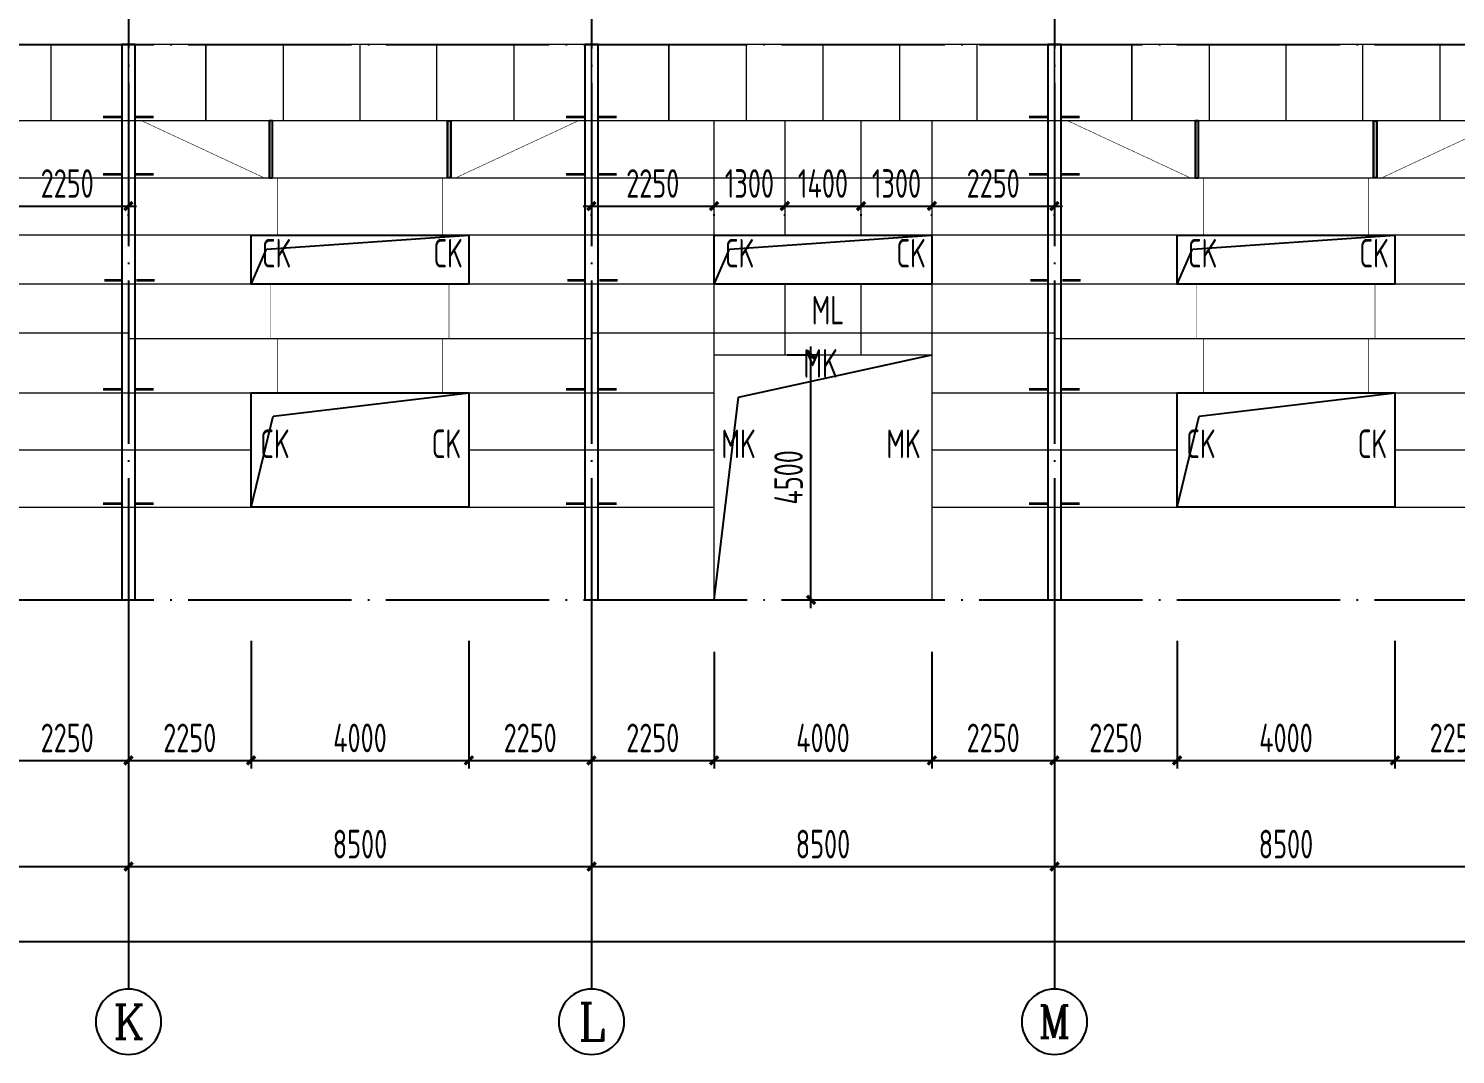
# Model space of a CAD drawing. Extents: x 753177 to 2169292, y -530934 to -273477.
# Drawn here: x 1785160 to 1811357, y -435105 to -416265 of the extents above; entities that cross this region are included whole.
import ezdxf
from ezdxf.enums import TextEntityAlignment as Align

# ---------------------------------------------------------------- set-up
doc = ezdxf.new("R2010")
doc.units = 0
doc.header["$LTSCALE"] = 1500
doc.header["$MEASUREMENT"] = 0
doc.linetypes.add('DOTE', pattern=[2.42, 2, -0.2, 0.02, -0.2])
doc.layers.get('Defpoints').update_dxf_attribs({"color": 252})
for name, color, linetype in [('AXIS', 3, 'Continuous'), ('AXIS_TEXT', 7, 'Continuous'), ('BOLT', 252, 'Continuous'), ('DIM', 3, 'Continuous'), ('THIN', 7, 'Continuous'), ('WINDOW', 4, 'Continuous')]:
    doc.layers.add(name, color=color, linetype=linetype)
doc.styles.add('_TCH_AXIS', font='COMPLEX', dxfattribs={"bigfont": 'GBCBIG'})
doc.styles.add('COMPLEX', font='COMPLEX')
doc.styles.add('TSSD_Dimension', font='Tssdeng.shx', dxfattribs={"width": 0.7, "bigfont": 'hztxt.shx'})
doc.styles.add('TSSD_Label', font='Tssdeng.shx', dxfattribs={"width": 0.7, "bigfont": 'hztxt.shx'})
doc.dimstyles.new('TSSD_150_150', dxfattribs={"dimtxt": 525, "dimasz": 150, "dimexe": 150, "dimexo": 375, "dimgap": 150, "dimtad": 1, "dimdec": 0, "dimzin": 0, "dimdsep": 46, "dimtxsty": 'TSSD_Dimension', "dimblk": 'ARCHTICK', "dimblk1": 'ARCHTICK', "dimblk2": 'ARCHTICK', "dimcen": 0, "dimdle": 150, "dimclrt": 7, "dimadec": 0, "dimazin": 0, "dimtfac": 1, "dimtdec": 0, "dimtix": 1, "dimtmove": 2, "dimatfit": 3, "dimfxl": 0, "dimtolj": 1, "dimtzin": 0, "dimarcsym": 0})

# ---------------------------------------------------------------- blocks, each defined once
blk = doc.blocks.new('_ArchTick')
at = {"color": 0, "linetype": 'ByBlock', "const_width": 0.4}
blk.add_lwpolyline([(-0.5, -0.5), (0.5, 0.5)], dxfattribs=at)
blk = doc.blocks.new('*D788')
at = {"layer": 'AXIS', "color": 0, "lineweight": -2, "transparency": 16777216}
for p, q in [((1778495, -428280), (1778495, -431805)), ((1786995, -428280), (1786995, -431805)), ((1778345, -431655), (1787145, -431655))]:
    blk.add_line(p, q, dxfattribs=at)
at = {"layer": 'Defpoints', "color": 0, "transparency": 16777216}
for p in [(1778495, -427905), (1786995, -427905), (1786995, -431655)]:
    blk.add_point(p, dxfattribs=at)
at = {"layer": 'AXIS', "color": 0, "lineweight": -2, "transparency": 16777216, "xscale": 150, "yscale": 150, "zscale": 150, "rotation": 180}
blk.add_blockref('_ArchTick', (1778495, -431655), dxfattribs=at)
at = {"layer": 'AXIS', "color": 0, "lineweight": -2, "transparency": 16777216, "xscale": 150, "yscale": 150, "zscale": 150}
blk.add_blockref('_ArchTick', (1786995, -431655), dxfattribs=at)
at = {"layer": 'AXIS', "color": 7, "transparency": 16777216, "insert": (1782745, -431242), "char_height": 525, "attachment_point": 5, "style": 'TSSD_Dimension'}
blk.add_mtext('\\A1;8500', dxfattribs=at)
blk = doc.blocks.new('*D789')
at = {"layer": 'AXIS', "color": 0, "lineweight": -2, "transparency": 16777216}
for p, q in [((1786995, -428280), (1786995, -431805)), ((1795495, -428280), (1795495, -431805)), ((1786845, -431655), (1795645, -431655))]:
    blk.add_line(p, q, dxfattribs=at)
at = {"layer": 'Defpoints', "color": 0, "transparency": 16777216}
for p in [(1786995, -427905), (1795495, -427905), (1795495, -431655)]:
    blk.add_point(p, dxfattribs=at)
at = {"layer": 'AXIS', "color": 0, "lineweight": -2, "transparency": 16777216, "xscale": 150, "yscale": 150, "zscale": 150, "rotation": 180}
blk.add_blockref('_ArchTick', (1786995, -431655), dxfattribs=at)
at = {"layer": 'AXIS', "color": 0, "lineweight": -2, "transparency": 16777216, "xscale": 150, "yscale": 150, "zscale": 150}
blk.add_blockref('_ArchTick', (1795495, -431655), dxfattribs=at)
at = {"layer": 'AXIS', "color": 7, "transparency": 16777216, "insert": (1791245, -431242), "char_height": 525, "attachment_point": 5, "style": 'TSSD_Dimension'}
blk.add_mtext('\\A1;8500', dxfattribs=at)
blk = doc.blocks.new('*D790')
at = {"layer": 'AXIS', "color": 0, "lineweight": -2, "transparency": 16777216}
for p, q in [((1795495, -428280), (1795495, -431805)), ((1803995, -428280), (1803995, -431805)), ((1795345, -431655), (1804145, -431655))]:
    blk.add_line(p, q, dxfattribs=at)
at = {"layer": 'Defpoints', "color": 0, "transparency": 16777216}
for p in [(1795495, -427905), (1803995, -427905), (1803995, -431655)]:
    blk.add_point(p, dxfattribs=at)
at = {"layer": 'AXIS', "color": 0, "lineweight": -2, "transparency": 16777216, "xscale": 150, "yscale": 150, "zscale": 150, "rotation": 180}
blk.add_blockref('_ArchTick', (1795495, -431655), dxfattribs=at)
at = {"layer": 'AXIS', "color": 0, "lineweight": -2, "transparency": 16777216, "xscale": 150, "yscale": 150, "zscale": 150}
blk.add_blockref('_ArchTick', (1803995, -431655), dxfattribs=at)
at = {"layer": 'AXIS', "color": 7, "transparency": 16777216, "insert": (1799745, -431242), "char_height": 525, "attachment_point": 5, "style": 'TSSD_Dimension'}
blk.add_mtext('\\A1;8500', dxfattribs=at)
blk = doc.blocks.new('*D791')
at = {"layer": 'AXIS', "color": 0, "lineweight": -2, "transparency": 16777216}
for p, q in [((1803995, -428280), (1803995, -431805)), ((1812495, -428280), (1812495, -431805)), ((1803845, -431655), (1812645, -431655))]:
    blk.add_line(p, q, dxfattribs=at)
at = {"layer": 'Defpoints', "color": 0, "transparency": 16777216}
for p in [(1803995, -427905), (1812495, -427905), (1812495, -431655)]:
    blk.add_point(p, dxfattribs=at)
at = {"layer": 'AXIS', "color": 0, "lineweight": -2, "transparency": 16777216, "xscale": 150, "yscale": 150, "zscale": 150, "rotation": 180}
blk.add_blockref('_ArchTick', (1803995, -431655), dxfattribs=at)
at = {"layer": 'AXIS', "color": 0, "lineweight": -2, "transparency": 16777216, "xscale": 150, "yscale": 150, "zscale": 150}
blk.add_blockref('_ArchTick', (1812495, -431655), dxfattribs=at)
at = {"layer": 'AXIS', "color": 7, "transparency": 16777216, "insert": (1808245, -431242), "char_height": 525, "attachment_point": 5, "style": 'TSSD_Dimension'}
blk.add_mtext('\\A1;8500', dxfattribs=at)
blk = doc.blocks.new('_AXISO')
blk.add_circle((0, 0), 0.5)
at = {"layer": 'AXIS_TEXT', "style": 'COMPLEX', "width": 1.041667}
blk.add_attdef('A', text='', height=0.56, dxfattribs=at).set_placement((-0.25, -0.28), (0.25, -0.28), align=Align.FIT)
blk = doc.blocks.new('*D793')
at = {"layer": 'Defpoints', "color": 0, "transparency": 16777216}
for p in [(1710495, -426757), (1820995, -426757), (1820995, -433030)]:
    blk.add_point(p, dxfattribs=at)
at = {"layer": 'DIM', "color": 0, "lineweight": -2, "transparency": 16777216}
for p, q in [((1710495, -427132), (1710495, -433180)), ((1820995, -427132), (1820995, -433180)), ((1710345, -433030), (1821145, -433030))]:
    blk.add_line(p, q, dxfattribs=at)
at = {"layer": 'DIM', "color": 0, "lineweight": -2, "transparency": 16777216, "xscale": 150, "yscale": 150, "zscale": 150, "rotation": 180}
blk.add_blockref('_ArchTick', (1710495, -433030), dxfattribs=at)
at = {"layer": 'DIM', "color": 0, "lineweight": -2, "transparency": 16777216, "xscale": 150, "yscale": 150, "zscale": 150}
blk.add_blockref('_ArchTick', (1820995, -433030), dxfattribs=at)
at = {"layer": 'DIM', "color": 7, "transparency": 16777216, "insert": (1765745, -432618), "char_height": 525, "attachment_point": 5, "style": 'TSSD_Dimension'}
blk.add_mtext('\\A1;110500', dxfattribs=at)
blk = doc.blocks.new('*D826')
at = {"layer": 'Defpoints', "color": 0, "transparency": 16777216}
for p in [(1786995, -427132), (1789245, -427132), (1789245, -429705)]:
    blk.add_point(p, dxfattribs=at)
at = {"layer": 'DIM', "color": 0, "lineweight": -2, "transparency": 16777216}
for p, q in [((1786995, -427507), (1786995, -429855)), ((1789245, -427507), (1789245, -429855)), ((1786845, -429705), (1789395, -429705))]:
    blk.add_line(p, q, dxfattribs=at)
at = {"layer": 'DIM', "color": 0, "lineweight": -2, "transparency": 16777216, "xscale": 150, "yscale": 150, "zscale": 150, "rotation": 180}
blk.add_blockref('_ArchTick', (1786995, -429705), dxfattribs=at)
at = {"layer": 'DIM', "color": 0, "lineweight": -2, "transparency": 16777216, "xscale": 150, "yscale": 150, "zscale": 150}
blk.add_blockref('_ArchTick', (1789245, -429705), dxfattribs=at)
at = {"layer": 'DIM', "color": 7, "transparency": 16777216, "insert": (1788120, -429292), "char_height": 525, "attachment_point": 5, "style": 'TSSD_Dimension'}
blk.add_mtext('\\A1;2250', dxfattribs=at)
blk = doc.blocks.new('*D827')
at = {"layer": 'Defpoints', "color": 0, "transparency": 16777216}
for p in [(1789245, -427132), (1793245, -427132), (1793245, -429705)]:
    blk.add_point(p, dxfattribs=at)
at = {"layer": 'DIM', "color": 0, "lineweight": -2, "transparency": 16777216}
for p, q in [((1789245, -427507), (1789245, -429855)), ((1793245, -427507), (1793245, -429855)), ((1789095, -429705), (1793395, -429705))]:
    blk.add_line(p, q, dxfattribs=at)
at = {"layer": 'DIM', "color": 0, "lineweight": -2, "transparency": 16777216, "xscale": 150, "yscale": 150, "zscale": 150, "rotation": 180}
blk.add_blockref('_ArchTick', (1789245, -429705), dxfattribs=at)
at = {"layer": 'DIM', "color": 0, "lineweight": -2, "transparency": 16777216, "xscale": 150, "yscale": 150, "zscale": 150}
blk.add_blockref('_ArchTick', (1793245, -429705), dxfattribs=at)
at = {"layer": 'DIM', "color": 7, "transparency": 16777216, "insert": (1791245, -429292), "char_height": 525, "attachment_point": 5, "style": 'TSSD_Dimension'}
blk.add_mtext('\\A1;4000', dxfattribs=at)
blk = doc.blocks.new('*D828')
at = {"layer": 'Defpoints', "color": 0, "transparency": 16777216}
for p in [(1793245, -427132), (1795495, -427132), (1795495, -429705)]:
    blk.add_point(p, dxfattribs=at)
at = {"layer": 'DIM', "color": 0, "lineweight": -2, "transparency": 16777216}
for p, q in [((1793245, -427507), (1793245, -429855)), ((1795495, -427507), (1795495, -429855)), ((1793095, -429705), (1795645, -429705))]:
    blk.add_line(p, q, dxfattribs=at)
at = {"layer": 'DIM', "color": 0, "lineweight": -2, "transparency": 16777216, "xscale": 150, "yscale": 150, "zscale": 150, "rotation": 180}
blk.add_blockref('_ArchTick', (1793245, -429705), dxfattribs=at)
at = {"layer": 'DIM', "color": 0, "lineweight": -2, "transparency": 16777216, "xscale": 150, "yscale": 150, "zscale": 150}
blk.add_blockref('_ArchTick', (1795495, -429705), dxfattribs=at)
at = {"layer": 'DIM', "color": 7, "transparency": 16777216, "insert": (1794370, -429292), "char_height": 525, "attachment_point": 5, "style": 'TSSD_Dimension'}
blk.add_mtext('\\A1;2250', dxfattribs=at)
blk = doc.blocks.new('*D829')
at = {"layer": 'Defpoints', "color": 0, "transparency": 16777216}
for p in [(1803995, -427132), (1806245, -427132), (1806245, -429705)]:
    blk.add_point(p, dxfattribs=at)
at = {"layer": 'DIM', "color": 0, "lineweight": -2, "transparency": 16777216}
for p, q in [((1803995, -427507), (1803995, -429855)), ((1806245, -427507), (1806245, -429855)), ((1803845, -429705), (1806395, -429705))]:
    blk.add_line(p, q, dxfattribs=at)
at = {"layer": 'DIM', "color": 0, "lineweight": -2, "transparency": 16777216, "xscale": 150, "yscale": 150, "zscale": 150, "rotation": 180}
blk.add_blockref('_ArchTick', (1803995, -429705), dxfattribs=at)
at = {"layer": 'DIM', "color": 0, "lineweight": -2, "transparency": 16777216, "xscale": 150, "yscale": 150, "zscale": 150}
blk.add_blockref('_ArchTick', (1806245, -429705), dxfattribs=at)
at = {"layer": 'DIM', "color": 7, "transparency": 16777216, "insert": (1805120, -429292), "char_height": 525, "attachment_point": 5, "style": 'TSSD_Dimension'}
blk.add_mtext('\\A1;2250', dxfattribs=at)
blk = doc.blocks.new('*D830')
at = {"layer": 'Defpoints', "color": 0, "transparency": 16777216}
for p in [(1806245, -427132), (1810245, -427132), (1810245, -429705)]:
    blk.add_point(p, dxfattribs=at)
at = {"layer": 'DIM', "color": 0, "lineweight": -2, "transparency": 16777216}
for p, q in [((1806245, -427507), (1806245, -429855)), ((1810245, -427507), (1810245, -429855)), ((1806095, -429705), (1810395, -429705))]:
    blk.add_line(p, q, dxfattribs=at)
at = {"layer": 'DIM', "color": 0, "lineweight": -2, "transparency": 16777216, "xscale": 150, "yscale": 150, "zscale": 150, "rotation": 180}
blk.add_blockref('_ArchTick', (1806245, -429705), dxfattribs=at)
at = {"layer": 'DIM', "color": 0, "lineweight": -2, "transparency": 16777216, "xscale": 150, "yscale": 150, "zscale": 150}
blk.add_blockref('_ArchTick', (1810245, -429705), dxfattribs=at)
at = {"layer": 'DIM', "color": 7, "transparency": 16777216, "insert": (1808245, -429292), "char_height": 525, "attachment_point": 5, "style": 'TSSD_Dimension'}
blk.add_mtext('\\A1;4000', dxfattribs=at)
blk = doc.blocks.new('*D831')
at = {"layer": 'Defpoints', "color": 0, "transparency": 16777216}
for p in [(1810245, -427132), (1812495, -427132), (1812495, -429705)]:
    blk.add_point(p, dxfattribs=at)
at = {"layer": 'DIM', "color": 0, "lineweight": -2, "transparency": 16777216}
for p, q in [((1810245, -427507), (1810245, -429855)), ((1812495, -427507), (1812495, -429855)), ((1810095, -429705), (1812645, -429705))]:
    blk.add_line(p, q, dxfattribs=at)
at = {"layer": 'DIM', "color": 0, "lineweight": -2, "transparency": 16777216, "xscale": 150, "yscale": 150, "zscale": 150, "rotation": 180}
blk.add_blockref('_ArchTick', (1810245, -429705), dxfattribs=at)
at = {"layer": 'DIM', "color": 0, "lineweight": -2, "transparency": 16777216, "xscale": 150, "yscale": 150, "zscale": 150}
blk.add_blockref('_ArchTick', (1812495, -429705), dxfattribs=at)
at = {"layer": 'DIM', "color": 7, "transparency": 16777216, "insert": (1811370, -429292), "char_height": 525, "attachment_point": 5, "style": 'TSSD_Dimension'}
blk.add_mtext('\\A1;2250', dxfattribs=at)
blk = doc.blocks.new('*D837')
at = {"layer": 'Defpoints', "color": 0, "transparency": 16777216}
for p in [(1795495, -427336), (1797745, -427336), (1797745, -429705)]:
    blk.add_point(p, dxfattribs=at)
at = {"layer": 'DIM', "color": 0, "lineweight": -2, "transparency": 16777216}
for p, q in [((1795495, -427711), (1795495, -429855)), ((1797745, -427711), (1797745, -429855)), ((1795345, -429705), (1797895, -429705))]:
    blk.add_line(p, q, dxfattribs=at)
at = {"layer": 'DIM', "color": 0, "lineweight": -2, "transparency": 16777216, "xscale": 150, "yscale": 150, "zscale": 150, "rotation": 180}
blk.add_blockref('_ArchTick', (1795495, -429705), dxfattribs=at)
at = {"layer": 'DIM', "color": 0, "lineweight": -2, "transparency": 16777216, "xscale": 150, "yscale": 150, "zscale": 150}
blk.add_blockref('_ArchTick', (1797745, -429705), dxfattribs=at)
at = {"layer": 'DIM', "color": 7, "transparency": 16777216, "insert": (1796620, -429292), "char_height": 525, "attachment_point": 5, "style": 'TSSD_Dimension'}
blk.add_mtext('\\A1;2250', dxfattribs=at)
blk = doc.blocks.new('*D838')
at = {"layer": 'Defpoints', "color": 0, "transparency": 16777216}
for p in [(1797745, -427336), (1801745, -427336), (1801745, -429705)]:
    blk.add_point(p, dxfattribs=at)
at = {"layer": 'DIM', "color": 0, "lineweight": -2, "transparency": 16777216}
for p, q in [((1797745, -427711), (1797745, -429855)), ((1801745, -427711), (1801745, -429855)), ((1797595, -429705), (1801895, -429705))]:
    blk.add_line(p, q, dxfattribs=at)
at = {"layer": 'DIM', "color": 0, "lineweight": -2, "transparency": 16777216, "xscale": 150, "yscale": 150, "zscale": 150, "rotation": 180}
blk.add_blockref('_ArchTick', (1797745, -429705), dxfattribs=at)
at = {"layer": 'DIM', "color": 0, "lineweight": -2, "transparency": 16777216, "xscale": 150, "yscale": 150, "zscale": 150}
blk.add_blockref('_ArchTick', (1801745, -429705), dxfattribs=at)
at = {"layer": 'DIM', "color": 7, "transparency": 16777216, "insert": (1799745, -429292), "char_height": 525, "attachment_point": 5, "style": 'TSSD_Dimension'}
blk.add_mtext('\\A1;4000', dxfattribs=at)
blk = doc.blocks.new('*D839')
at = {"layer": 'Defpoints', "color": 0, "transparency": 16777216}
for p in [(1801745, -427336), (1803995, -427336), (1803995, -429705)]:
    blk.add_point(p, dxfattribs=at)
at = {"layer": 'DIM', "color": 0, "lineweight": -2, "transparency": 16777216}
for p, q in [((1801745, -427711), (1801745, -429855)), ((1803995, -427711), (1803995, -429855)), ((1801595, -429705), (1804145, -429705))]:
    blk.add_line(p, q, dxfattribs=at)
at = {"layer": 'DIM', "color": 0, "lineweight": -2, "transparency": 16777216, "xscale": 150, "yscale": 150, "zscale": 150, "rotation": 180}
blk.add_blockref('_ArchTick', (1801745, -429705), dxfattribs=at)
at = {"layer": 'DIM', "color": 0, "lineweight": -2, "transparency": 16777216, "xscale": 150, "yscale": 150, "zscale": 150}
blk.add_blockref('_ArchTick', (1803995, -429705), dxfattribs=at)
at = {"layer": 'DIM', "color": 7, "transparency": 16777216, "insert": (1802870, -429292), "char_height": 525, "attachment_point": 5, "style": 'TSSD_Dimension'}
blk.add_mtext('\\A1;2250', dxfattribs=at)
blk = doc.blocks.new('*D842')
at = {"layer": 'Defpoints', "color": 0, "transparency": 16777216}
for p in [(1784745, -427336), (1786995, -427336), (1786995, -429705)]:
    blk.add_point(p, dxfattribs=at)
at = {"layer": 'DIM', "color": 0, "lineweight": -2, "transparency": 16777216}
for p, q in [((1784745, -427711), (1784745, -429855)), ((1786995, -427711), (1786995, -429855)), ((1784595, -429705), (1787145, -429705))]:
    blk.add_line(p, q, dxfattribs=at)
at = {"layer": 'DIM', "color": 0, "lineweight": -2, "transparency": 16777216, "xscale": 150, "yscale": 150, "zscale": 150, "rotation": 180}
blk.add_blockref('_ArchTick', (1784745, -429705), dxfattribs=at)
at = {"layer": 'DIM', "color": 0, "lineweight": -2, "transparency": 16777216, "xscale": 150, "yscale": 150, "zscale": 150}
blk.add_blockref('_ArchTick', (1786995, -429705), dxfattribs=at)
at = {"layer": 'DIM', "color": 7, "transparency": 16777216, "insert": (1785870, -429292), "char_height": 525, "attachment_point": 5, "style": 'TSSD_Dimension'}
blk.add_mtext('\\A1;2250', dxfattribs=at)
blk = doc.blocks.new('*D950')
at = {"layer": 'Defpoints', "color": 0, "transparency": 16777216}
for p in [(1795495, -419327), (1797745, -419327), (1797745, -419524)]:
    blk.add_point(p, dxfattribs=at)
at = {"layer": 'DIM', "color": 0, "lineweight": -2, "transparency": 16777216}
for p, q in [((1795345, -419524), (1797895, -419524)), ((1795495, -419702), (1795495, -419674)), ((1797745, -419702), (1797745, -419674))]:
    blk.add_line(p, q, dxfattribs=at)
at = {"layer": 'DIM', "color": 0, "lineweight": -2, "transparency": 16777216, "xscale": 150, "yscale": 150, "zscale": 150, "rotation": 180}
blk.add_blockref('_ArchTick', (1795495, -419524), dxfattribs=at)
at = {"layer": 'DIM', "color": 0, "lineweight": -2, "transparency": 16777216, "xscale": 150, "yscale": 150, "zscale": 150}
blk.add_blockref('_ArchTick', (1797745, -419524), dxfattribs=at)
at = {"layer": 'DIM', "color": 7, "transparency": 16777216, "insert": (1796620, -419111), "char_height": 525, "attachment_point": 5, "style": 'TSSD_Dimension'}
blk.add_mtext('\\A1;2250', dxfattribs=at)
blk = doc.blocks.new('*D951')
at = {"layer": 'Defpoints', "color": 0, "transparency": 16777216}
for p in [(1797745, -419327), (1799045, -419327), (1799045, -419524)]:
    blk.add_point(p, dxfattribs=at)
at = {"layer": 'DIM', "color": 0, "lineweight": -2, "transparency": 16777216}
for p, q in [((1797595, -419524), (1799195, -419524)), ((1797745, -419702), (1797745, -419674)), ((1799045, -419702), (1799045, -419674))]:
    blk.add_line(p, q, dxfattribs=at)
at = {"layer": 'DIM', "color": 0, "lineweight": -2, "transparency": 16777216, "xscale": 150, "yscale": 150, "zscale": 150, "rotation": 180}
blk.add_blockref('_ArchTick', (1797745, -419524), dxfattribs=at)
at = {"layer": 'DIM', "color": 0, "lineweight": -2, "transparency": 16777216, "xscale": 150, "yscale": 150, "zscale": 150}
blk.add_blockref('_ArchTick', (1799045, -419524), dxfattribs=at)
at = {"layer": 'DIM', "color": 7, "transparency": 16777216, "insert": (1798395, -419111), "char_height": 525, "attachment_point": 5, "style": 'TSSD_Dimension'}
blk.add_mtext('\\A1;1300', dxfattribs=at)
blk = doc.blocks.new('*D952')
at = {"layer": 'Defpoints', "color": 0, "transparency": 16777216}
for p in [(1799045, -419327), (1800445, -419327), (1800445, -419524)]:
    blk.add_point(p, dxfattribs=at)
at = {"layer": 'DIM', "color": 0, "lineweight": -2, "transparency": 16777216}
for p, q in [((1798895, -419524), (1800595, -419524)), ((1799045, -419702), (1799045, -419674)), ((1800445, -419702), (1800445, -419674))]:
    blk.add_line(p, q, dxfattribs=at)
at = {"layer": 'DIM', "color": 0, "lineweight": -2, "transparency": 16777216, "xscale": 150, "yscale": 150, "zscale": 150, "rotation": 180}
blk.add_blockref('_ArchTick', (1799045, -419524), dxfattribs=at)
at = {"layer": 'DIM', "color": 0, "lineweight": -2, "transparency": 16777216, "xscale": 150, "yscale": 150, "zscale": 150}
blk.add_blockref('_ArchTick', (1800445, -419524), dxfattribs=at)
at = {"layer": 'DIM', "color": 7, "transparency": 16777216, "insert": (1799745, -419111), "char_height": 525, "attachment_point": 5, "style": 'TSSD_Dimension'}
blk.add_mtext('\\A1;1400', dxfattribs=at)
blk = doc.blocks.new('*D953')
at = {"layer": 'Defpoints', "color": 0, "transparency": 16777216}
for p in [(1800445, -419327), (1801745, -419327), (1801745, -419524)]:
    blk.add_point(p, dxfattribs=at)
at = {"layer": 'DIM', "color": 0, "lineweight": -2, "transparency": 16777216}
for p, q in [((1800295, -419524), (1801895, -419524)), ((1800445, -419702), (1800445, -419674)), ((1801745, -419702), (1801745, -419674))]:
    blk.add_line(p, q, dxfattribs=at)
at = {"layer": 'DIM', "color": 0, "lineweight": -2, "transparency": 16777216, "xscale": 150, "yscale": 150, "zscale": 150, "rotation": 180}
blk.add_blockref('_ArchTick', (1800445, -419524), dxfattribs=at)
at = {"layer": 'DIM', "color": 0, "lineweight": -2, "transparency": 16777216, "xscale": 150, "yscale": 150, "zscale": 150}
blk.add_blockref('_ArchTick', (1801745, -419524), dxfattribs=at)
at = {"layer": 'DIM', "color": 7, "transparency": 16777216, "insert": (1801095, -419111), "char_height": 525, "attachment_point": 5, "style": 'TSSD_Dimension'}
blk.add_mtext('\\A1;1300', dxfattribs=at)
blk = doc.blocks.new('*D954')
at = {"layer": 'Defpoints', "color": 0, "transparency": 16777216}
for p in [(1801745, -419327), (1803995, -419327), (1803995, -419524)]:
    blk.add_point(p, dxfattribs=at)
at = {"layer": 'DIM', "color": 0, "lineweight": -2, "transparency": 16777216}
for p, q in [((1801595, -419524), (1804145, -419524)), ((1801745, -419702), (1801745, -419674)), ((1803995, -419702), (1803995, -419674))]:
    blk.add_line(p, q, dxfattribs=at)
at = {"layer": 'DIM', "color": 0, "lineweight": -2, "transparency": 16777216, "xscale": 150, "yscale": 150, "zscale": 150, "rotation": 180}
blk.add_blockref('_ArchTick', (1801745, -419524), dxfattribs=at)
at = {"layer": 'DIM', "color": 0, "lineweight": -2, "transparency": 16777216, "xscale": 150, "yscale": 150, "zscale": 150}
blk.add_blockref('_ArchTick', (1803995, -419524), dxfattribs=at)
at = {"layer": 'DIM', "color": 7, "transparency": 16777216, "insert": (1802870, -419111), "char_height": 525, "attachment_point": 5, "style": 'TSSD_Dimension'}
blk.add_mtext('\\A1;2250', dxfattribs=at)
blk = doc.blocks.new('*D959')
at = {"layer": 'Defpoints', "color": 0, "transparency": 16777216}
for p in [(1784745, -419327), (1786995, -419327), (1786995, -419524)]:
    blk.add_point(p, dxfattribs=at)
at = {"layer": 'DIM', "color": 0, "lineweight": -2, "transparency": 16777216}
for p, q in [((1784595, -419524), (1787145, -419524)), ((1784745, -419702), (1784745, -419674)), ((1786995, -419702), (1786995, -419674))]:
    blk.add_line(p, q, dxfattribs=at)
at = {"layer": 'DIM', "color": 0, "lineweight": -2, "transparency": 16777216, "xscale": 150, "yscale": 150, "zscale": 150, "rotation": 180}
blk.add_blockref('_ArchTick', (1784745, -419524), dxfattribs=at)
at = {"layer": 'DIM', "color": 0, "lineweight": -2, "transparency": 16777216, "xscale": 150, "yscale": 150, "zscale": 150}
blk.add_blockref('_ArchTick', (1786995, -419524), dxfattribs=at)
at = {"layer": 'DIM', "color": 7, "transparency": 16777216, "insert": (1785870, -419111), "char_height": 525, "attachment_point": 5, "style": 'TSSD_Dimension'}
blk.add_mtext('\\A1;2250', dxfattribs=at)
blk = doc.blocks.new('*D966')
at = {"layer": 'Defpoints', "color": 0, "transparency": 16777216}
for p in [(1798713, -422257), (1799525, -422257), (1798713, -426757)]:
    blk.add_point(p, dxfattribs=at)
at = {"layer": 'DIM', "color": 0, "lineweight": -2, "transparency": 16777216}
for p, q in [((1799088, -422257), (1799675, -422257)), ((1799525, -426907), (1799525, -422107)), ((1799088, -426757), (1799675, -426757))]:
    blk.add_line(p, q, dxfattribs=at)
at = {"layer": 'DIM', "color": 0, "lineweight": -2, "transparency": 16777216, "xscale": 150, "yscale": 150, "zscale": 150}
for p, rotation in [((1799525, -422257), 90), ((1799525, -426757), 270)]:
    blk.add_blockref('_ArchTick', p, dxfattribs=dict(at, rotation=rotation))
at = {"layer": 'DIM', "color": 7, "transparency": 16777216, "insert": (1799113, -424507), "char_height": 525, "attachment_point": 5, "rotation": 90, "style": 'TSSD_Dimension'}
blk.add_mtext('\\A1;4500', dxfattribs=at)

msp = doc.modelspace()

# ---------------------------------------------------------------- linework, layer by layer
at = {"color": 2, "linetype": 'ByBlock'}
for points, const_width in [([(1710195.3, -416557.3), (1821295.3, -416557.3)], 25), ([(1710195.3, -417957.3), (1821295.3, -417957.3)], 25), ([(1787234.4, -417957.3), (1789489.4, -419007.3)], 10), ([(1789609.4, -417957.3), (1789609.4, -419007.3)], 10), ([(1792881.3, -417957.3), (1792881.3, -419007.3)], 10), ([(1795256.3, -417957.3), (1793001.3, -419007.3)], 10), ([(1804234.4, -417957.3), (1806489.4, -419007.3)], 10), ([(1806609.4, -417957.3), (1806609.4, -419007.3)], 10), ([(1809881.3, -417957.3), (1809881.3, -419007.3)], 10), ([(1812256.3, -417957.3), (1810001.3, -419007.3)], 10), ([(1733745.3, -419007.3), (1821295.3, -419007.3)], 25), ([(1786995.3, -419007.3), (1797745.3, -419007.3)], 25), ([(1789729.4, -419007.3), (1789729.4, -420057.3)], 10), ([(1792761.3, -419007.3), (1792761.3, -420057.3)], 10), ([(1803995.3, -419007.3), (1814745.3, -419007.3)], 25), ([(1806729.4, -419007.3), (1806729.4, -420057.3)], 10), ([(1809761.3, -419007.3), (1809761.3, -420057.3)], 10), ([(1718995.3, -420057.3), (1821295.3, -420057.3)], 25), ([(1718995.3, -420957.3), (1821295.3, -420957.3)], 25), ([(1789609.4, -420957.3), (1789609.4, -421957.3)], 10), ([(1792881.3, -420957.3), (1792881.3, -421957.3)], 10), ([(1806609.4, -420957.3), (1806609.4, -421957.3)], 10), ([(1809881.3, -420957.3), (1809881.3, -421957.3)], 10), ([(1786995.3, -421957.3), (1795495.3, -421957.3)], 25), ([(1789729.4, -421957.3), (1789729.4, -422957.3)], 10), ([(1792761.3, -421957.3), (1792761.3, -422957.3)], 10), ([(1803995.3, -421957.3), (1812495.3, -421957.3)], 25), ([(1806729.4, -421957.3), (1806729.4, -422957.3)], 10), ([(1809761.3, -421957.3), (1809761.3, -422957.3)], 10), ([(1784745.3, -422957.3), (1797745.3, -422957.3)], 25), ([(1801745.3, -422957.3), (1813095.3, -422957.3)], 25), ([(1784745.3, -424007.3), (1789245.3, -424007.3)], 25), ([(1793245.3, -424007.3), (1797745.3, -424007.3)], 25), ([(1801745.3, -424007.3), (1806245.3, -424007.3)], 25), ([(1810245.3, -424007.3), (1813095.3, -424007.3)], 25), ([(1784745.3, -425057.3), (1797745.3, -425057.3)], 25), ([(1801745.3, -425057.3), (1813095.3, -425057.3)], 25)]:
    msp.add_lwpolyline(points, dxfattribs=dict(at, const_width=const_width))
at = {"color": 4, "linetype": 'ByBlock'}
for points in [[(1787120.3, -416557.3), (1786870.3, -416557.3), (1786870.3, -426757.3), (1787120.3, -426757.3)], [(1795620.3, -416557.3), (1795370.3, -416557.3), (1795370.3, -426757.3), (1795620.3, -426757.3)], [(1804120.3, -416557.3), (1803870.3, -416557.3), (1803870.3, -426757.3), (1804120.3, -426757.3)]]:
    msp.add_lwpolyline(points, close=True, dxfattribs=at)
at = {"color": 2, "linetype": 'ByBlock'}
for points in [[(1789639.4, -419007.3), (1789639.4, -417957.3), (1789579.4, -417957.3), (1789579.4, -419007.3)], [(1792851.3, -419007.3), (1792851.3, -417957.3), (1792911.3, -417957.3), (1792911.3, -419007.3)], [(1806639.4, -419007.3), (1806639.4, -417957.3), (1806579.4, -417957.3), (1806579.4, -419007.3)], [(1809851.3, -419007.3), (1809851.3, -417957.3), (1809911.3, -417957.3), (1809911.3, -419007.3)]]:
    msp.add_lwpolyline(points, close=True, dxfattribs=at)
at = {"layer": 'AXIS', "color": 252, "linetype": 'DOTE'}
for p, q in [((1786995.3, -413631.5), (1786995.3, -427905)), ((1795495.3, -413631.5), (1795495.3, -427905)), ((1803995.3, -413631.5), (1803995.3, -427905))]:
    msp.add_line(p, q, dxfattribs=at)
at = {"layer": 'AXIS', "color": 253, "linetype": 'DOTE'}
for p, q in [((1708230.6, -416557.3), (1821802.2, -416557.3)), ((1708230.6, -426757.3), (1821802.2, -426757.3))]:
    msp.add_line(p, q, dxfattribs=at)
at = {"layer": 'AXIS'}
for p, q in [((1786995.3, -427905), (1786995.3, -433905)), ((1795495.3, -427905), (1795495.3, -433905)), ((1803995.3, -427905), (1803995.3, -433905))]:
    msp.add_line(p, q, dxfattribs=at)
at = {"layer": 'BOLT', "color": 2}
for p, q in [((1789527.6, -420318.6), (1793245.3, -420057.3)), ((1798027.6, -420318.6), (1801745.3, -420057.3)), ((1806527.6, -420318.6), (1810245.3, -420057.3)), ((1789245.3, -420957.3), (1789527.6, -420318.6)), ((1797745.3, -420957.3), (1798027.6, -420318.6)), ((1806245.3, -420957.3), (1806527.6, -420318.6)), ((1789652.3, -423381.1), (1793245.3, -422957.3)), ((1806652.3, -423381.1), (1810245.3, -422957.3)), ((1789245.3, -425057.3), (1789652.3, -423381.1)), ((1806245.3, -425057.3), (1806652.3, -423381.1))]:
    msp.add_line(p, q, dxfattribs=at)
at = {"layer": 'BOLT'}
for p, q in [((1798194.6, -423036.9), (1801745.3, -422257.3)), ((1797745.3, -426757.3), (1798194.6, -423036.9))]:
    msp.add_line(p, q, dxfattribs=at)
at = {"layer": 'BOLT', "color": 2, "const_width": 25}
for points in [[(1785575.3, -417957.3), (1785575.3, -416557.3)], [(1786995.3, -417957.3), (1786995.3, -416557.3)], [(1788415.3, -417957.3), (1788415.3, -416557.3)], [(1789835.3, -417957.3), (1789835.3, -416557.3)], [(1791245.3, -417957.3), (1791245.3, -416557.3)], [(1792655.3, -417957.3), (1792655.3, -416557.3)], [(1794075.3, -417957.3), (1794075.3, -416557.3)], [(1795495.3, -417957.3), (1795495.3, -416557.3)], [(1796915.3, -417957.3), (1796915.3, -416557.3)], [(1798335.3, -417957.3), (1798335.3, -416557.3)], [(1799745.3, -417957.3), (1799745.3, -416557.3)], [(1801155.3, -417957.3), (1801155.3, -416557.3)], [(1802575.3, -417957.3), (1802575.3, -416557.3)], [(1803995.3, -417957.3), (1803995.3, -416557.3)], [(1805415.3, -417957.3), (1805415.3, -416557.3)], [(1806835.3, -417957.3), (1806835.3, -416557.3)], [(1808245.3, -417957.3), (1808245.3, -416557.3)], [(1809655.3, -417957.3), (1809655.3, -416557.3)], [(1811075.3, -417957.3), (1811075.3, -416557.3)], [(1797745.3, -426757.3), (1797745.3, -417957.3)], [(1799045.3, -420057.3), (1799045.3, -417957.3)], [(1800445.3, -420057.3), (1800445.3, -417957.3)], [(1801745.3, -426757.3), (1801745.3, -417957.3)], [(1799045.3, -422257.3), (1799045.3, -420957.3)], [(1800445.3, -422257.3), (1800445.3, -420957.3)], [(1778495.3, -421857.3), (1786995.3, -421857.3)], [(1795495.3, -421857.3), (1803995.3, -421857.3)], [(1797745.3, -422257.3), (1801745.3, -422257.3)]]:
    msp.add_lwpolyline(points, dxfattribs=at)
at = {"layer": 'BOLT', "color": 2}
for points in [[(1789245.3, -420057.3), (1793245.3, -420057.3), (1793245.3, -420957.3), (1789245.3, -420957.3)], [(1797745.3, -420057.3), (1801745.3, -420057.3), (1801745.3, -420957.3), (1797745.3, -420957.3)], [(1806245.3, -420057.3), (1810245.3, -420057.3), (1810245.3, -420957.3), (1806245.3, -420957.3)], [(1793245.3, -425057.3), (1789245.3, -425057.3), (1789245.3, -422957.3), (1793245.3, -422957.3)], [(1810245.3, -425057.3), (1806245.3, -425057.3), (1806245.3, -422957.3), (1810245.3, -422957.3)]]:
    msp.add_lwpolyline(points, close=True, dxfattribs=at)
at = {"layer": 'WINDOW', "linetype": 'ByBlock', "const_width": 50}
for points in [[(1786530, -417891.2), (1786869.8, -417891.2)], [(1787119.8, -417891.1), (1787459.7, -417891.1)], [(1795030, -417891.2), (1795369.8, -417891.2)], [(1795619.8, -417891.1), (1795959.7, -417891.1)], [(1803530, -417891.2), (1803869.8, -417891.2)], [(1804119.8, -417891.1), (1804459.7, -417891.1)], [(1786530, -418941.2), (1786869.8, -418941.2)], [(1787119.8, -418941.1), (1787459.7, -418941.1)], [(1795030, -418941.2), (1795369.8, -418941.2)], [(1795619.8, -418941.1), (1795959.7, -418941.1)], [(1803530, -418941.2), (1803869.8, -418941.2)], [(1804119.8, -418941.1), (1804459.7, -418941.1)], [(1786549, -420891.2), (1786888.8, -420891.2)], [(1787138.8, -420891.1), (1787478.6, -420891.1)], [(1795049, -420891.2), (1795388.8, -420891.2)], [(1795638.8, -420891.1), (1795978.6, -420891.1)], [(1803549, -420891.2), (1803888.8, -420891.2)], [(1804138.8, -420891.1), (1804478.6, -420891.1)], [(1786530, -422891.2), (1786869.8, -422891.2)], [(1787119.8, -422891.1), (1787459.7, -422891.1)], [(1795030, -422891.2), (1795369.8, -422891.2)], [(1795619.8, -422891.1), (1795959.7, -422891.1)], [(1803530, -422891.2), (1803869.8, -422891.2)], [(1804119.8, -422891.1), (1804459.7, -422891.1)], [(1786530, -424991.2), (1786869.8, -424991.2)], [(1787119.8, -424991.1), (1787459.7, -424991.1)], [(1795030, -424991.2), (1795369.8, -424991.2)], [(1795619.8, -424991.1), (1795959.7, -424991.1)], [(1803530, -424991.2), (1803869.8, -424991.2)], [(1804119.8, -424991.1), (1804459.7, -424991.1)]]:
    msp.add_lwpolyline(points, dxfattribs=at)

# ---------------------------------------------------------------- block references
at = {"layer": 'AXIS'}
ref = msp.add_blockref('_AXISO', (1786995.3, -434505), dxfattribs=dict(at, xscale=-1200, yscale=1200, zscale=1200))
ref.add_attrib('A', 'K', dxfattribs={"layer": 'AXIS_TEXT', "height": 622.9, "style": '_TCH_AXIS'}).set_placement((1786713.6, -434816.4), (1787277.1, -434816.4), align=Align.FIT)
ref = msp.add_blockref('_AXISO', (1795495.3, -434505), dxfattribs=dict(at, xscale=-1200, yscale=1200, zscale=1200))
ref.add_attrib('A', 'L', dxfattribs={"layer": 'AXIS_TEXT', "height": 683.5, "style": '_TCH_AXIS'}).set_placement((1795251.2, -434846.7), (1795739.5, -434846.7), align=Align.FIT)
ref = msp.add_blockref('_AXISO', (1803995.3, -434505), dxfattribs=dict(at, xscale=-1200, yscale=1200, zscale=1200))
ref.add_attrib('A', 'M', dxfattribs={"layer": 'AXIS_TEXT', "height": 594, "style": '_TCH_AXIS'}).set_placement((1803698.4, -434802), (1804292.3, -434802), align=Align.FIT)

# ---------------------------------------------------------------- texts
at = {"layer": 'THIN', "style": 'TSSD_Label', "width": 0.7}
for s, p in [('CK', (1789984, -420811.3)), ('CK', (1793133.4, -420811.3)), ('CK', (1798484, -420811.3)), ('CK', (1801633.4, -420811.3)), ('CK', (1806984, -420811.3)), ('CK', (1810133.4, -420811.3)), ('ML', (1800132, -421857.3)), ('MK', (1800017, -422833.7)), ('CK', (1789954, -424311.3)), ('CK', (1793103.4, -424311.3)), ('MK', (1798511.2, -424311.3)), ('MK', (1801539.9, -424311.3)), ('CK', (1806954, -424311.3)), ('CK', (1810103.4, -424311.3))]:
    msp.add_text(s, height=525, dxfattribs=at).set_placement(p, align=Align.BOTTOM_RIGHT)

# ---------------------------------------------------------------- dimensions: what is measured, and where the dimension line sits
at = {"layer": 'AXIS'}
for p1, p2, picture, middle in [((1778495.3, -427905), (1786995.3, -427905), '*D788', (1782745.3, -431242.5)), ((1786995.3, -427905), (1795495.3, -427905), '*D789', (1791245.3, -431242.5)), ((1795495.3, -427905), (1803995.3, -427905), '*D790', (1799745.3, -431242.5)), ((1803995.3, -427905), (1812495.3, -427905), '*D791', (1808245.3, -431242.5))]:
    dim = msp.add_aligned_dim(p1=p1, p2=p2, distance=-3750, dimstyle='TSSD_150_150', dxfattribs=at)
    dim.commit()
    dim.dimension.update_dxf_attribs({"geometry": picture, "text_midpoint": middle})
at = {"layer": 'DIM'}
for base, p1, p2, picture, middle in [((1786995.3, -419523.8), (1784745.3, -419326.8), (1786995.3, -419326.8), '*D959', (1785870.3, -419111.3)), ((1797745.3, -419523.8), (1795495.3, -419326.8), (1797745.3, -419326.8), '*D950', (1796620.3, -419111.3)), ((1799045.3, -419523.8), (1797745.3, -419326.8), (1799045.3, -419326.8), '*D951', (1798395.3, -419111.3)), ((1800445.3, -419523.8), (1799045.3, -419326.8), (1800445.3, -419326.8), '*D952', (1799745.3, -419111.3)), ((1801745.3, -419523.8), (1800445.3, -419326.8), (1801745.3, -419326.8), '*D953', (1801095.3, -419111.3)), ((1803995.3, -419523.8), (1801745.3, -419326.8), (1803995.3, -419326.8), '*D954', (1802870.3, -419111.3)), ((1820995.3, -433030.2), (1710495.3, -426757.3), (1820995.3, -426757.3), '*D793', (1765745.3, -432617.7)), ((1789245.3, -429704.6), (1786995.3, -427132.3), (1789245.3, -427132.3), '*D826', (1788120.3, -429292.1)), ((1793245.3, -429704.6), (1789245.3, -427132.3), (1793245.3, -427132.3), '*D827', (1791245.3, -429292.1)), ((1795495.3, -429704.6), (1793245.3, -427132.3), (1795495.3, -427132.3), '*D828', (1794370.3, -429292.1)), ((1806245.3, -429704.6), (1803995.3, -427132.3), (1806245.3, -427132.3), '*D829', (1805120.3, -429292.1)), ((1810245.3, -429704.6), (1806245.3, -427132.3), (1810245.3, -427132.3), '*D830', (1808245.3, -429292.1)), ((1812495.3, -429704.6), (1810245.3, -427132.3), (1812495.3, -427132.3), '*D831', (1811370.3, -429292.1)), ((1786995.3, -429704.6), (1784745.3, -427336), (1786995.3, -427336), '*D842', (1785870.3, -429292.1)), ((1797745.3, -429704.6), (1795495.3, -427336), (1797745.3, -427336), '*D837', (1796620.3, -429292.1)), ((1801745.3, -429704.6), (1797745.3, -427336), (1801745.3, -427336), '*D838', (1799745.3, -429292.1)), ((1803995.3, -429704.6), (1801745.3, -427336), (1803995.3, -427336), '*D839', (1802870.3, -429292.1))]:
    dim = msp.add_linear_dim(base=base, p1=p1, p2=p2, dimstyle='TSSD_150_150', dxfattribs=at)
    dim.commit()
    dim.dimension.update_dxf_attribs({"geometry": picture, "text_midpoint": middle})
dim = msp.add_linear_dim(base=(1799525.3, -422257.3), p1=(1798712.7, -426757.3), p2=(1798712.7, -422257.3), angle=90, dimstyle='TSSD_150_150', dxfattribs=at)
dim.commit()
dim.dimension.update_dxf_attribs({"geometry": '*D966', "text_midpoint": (1799112.8, -424507.3)})

doc.saveas('drawing.dxf')
